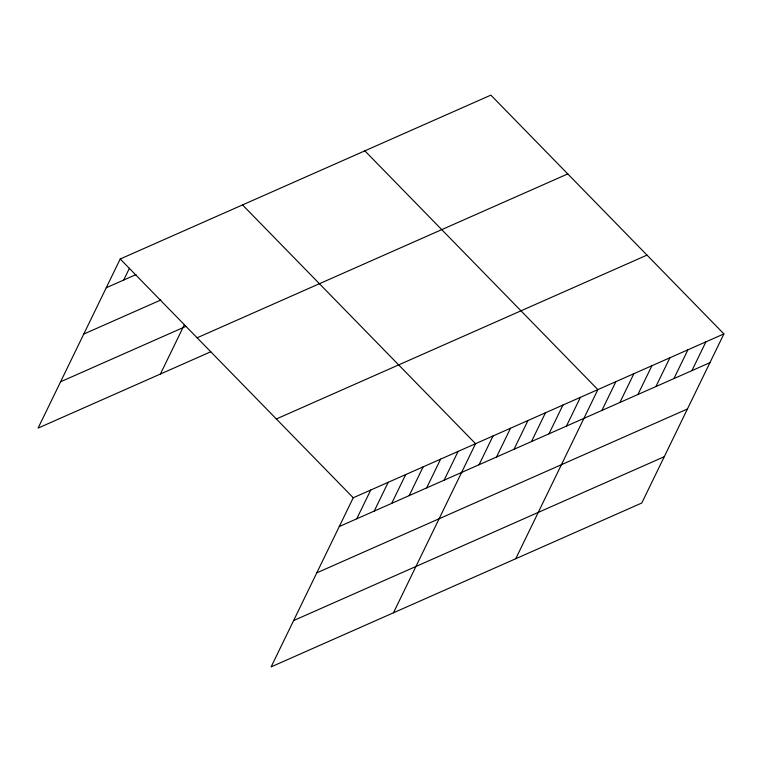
<?xml version="1.0" encoding="UTF-8"?>
<svg xmlns="http://www.w3.org/2000/svg" width="762" height="762" viewBox="0 0 762 762"><rect width="100%" height="100%" fill="white"/><g stroke="black" fill="none" stroke-linecap="round" stroke-linejoin="round"><path stroke-width="1.14" d="M723.9 333.899L353.244 497.767L271.129 666.874L641.785 503.006L723.9 333.899L490.871 95.126L120.215 258.994L38.1 428.101L210.779 351.758M123.72 280.025L129.407 268.31M160.42 374.018L184.452 324.526M356.749 518.808L370.723 490.042M374.228 511.083L388.191 482.317M391.697 503.358L405.67 474.593M409.175 495.633L423.139 466.868M426.644 487.909L440.617 459.143M444.122 480.184L458.086 451.418M393.449 612.8L475.564 443.694L242.526 204.921M479.069 464.734L493.033 435.969M496.548 457L510.511 428.244M514.017 449.275L527.98 420.519M531.495 441.55L545.459 412.794M548.964 433.826L562.928 405.07M566.442 426.101L580.406 397.345M515.76 558.717L597.875 389.62L364.846 150.838M601.913 410.423L615.877 381.657M619.916 402.46L633.879 373.694M637.918 394.497L651.891 365.741M655.93 386.544L669.893 357.778M673.932 378.581L687.896 349.825M691.934 370.618L705.898 341.862M106.251 287.75L136.055 274.577M83.763 334.07L160.849 299.99M60.589 381.781L185.985 326.346M197.11 337.795L567.766 173.917M276.349 418.976L646.995 255.108M339.281 526.532L709.936 362.664M316.792 572.843L687.448 408.975M293.618 620.563L664.274 456.695M120.215 258.994L353.244 497.767"/></g></svg>
